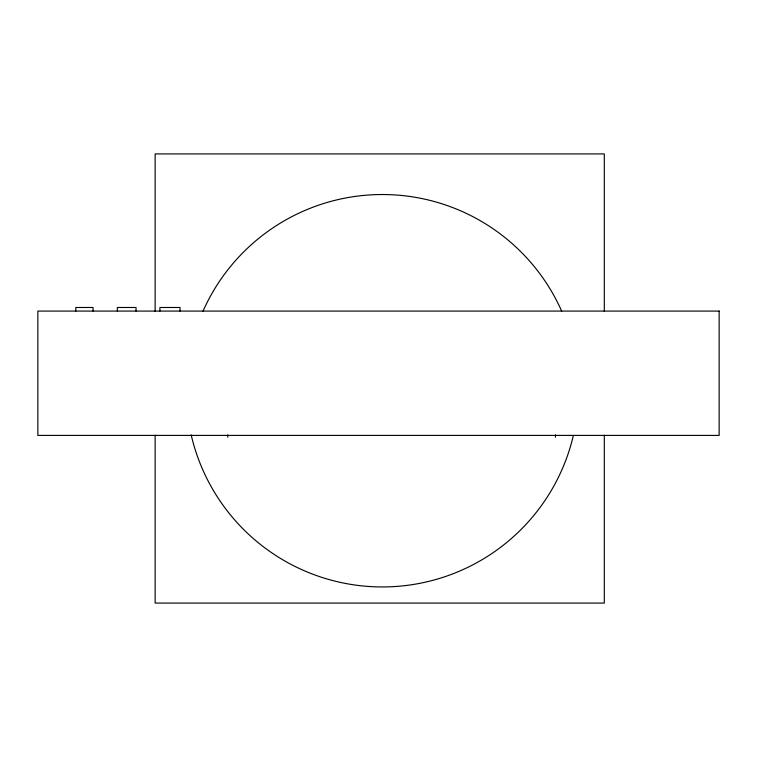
<?xml version="1.0" encoding="UTF-8"?>
<svg xmlns="http://www.w3.org/2000/svg" width="757" height="757" viewBox="0 0 757 757"><rect width="100%" height="100%" fill="white"/><g stroke="black" fill="none" stroke-linecap="round" stroke-linejoin="round"><path stroke-width="1.14" d="M604.304 311.411L604.304 153.917L155.138 153.917L155.138 311.411M604.304 435.237L604.304 603.083L155.138 603.083L155.138 435.237M555.477 434.849L555.477 437.205M227.762 434.849L227.762 437.205M180.043 311.08L180.043 307.484L159.926 307.484L159.926 311.08M136.023 311.08L136.023 307.484L117.335 307.484L117.335 311.08M93.045 311.08L93.045 307.484L75.795 307.484L75.795 311.08M573.333 435.635A196.195 196.195 0 0 1 191.171 434.859M202.819 311.591A196.195 196.195 0 0 1 561.694 311.174M719.15 311.08L37.85 311.08L37.85 435.407L719.15 435.407L719.15 311.08"/></g></svg>
